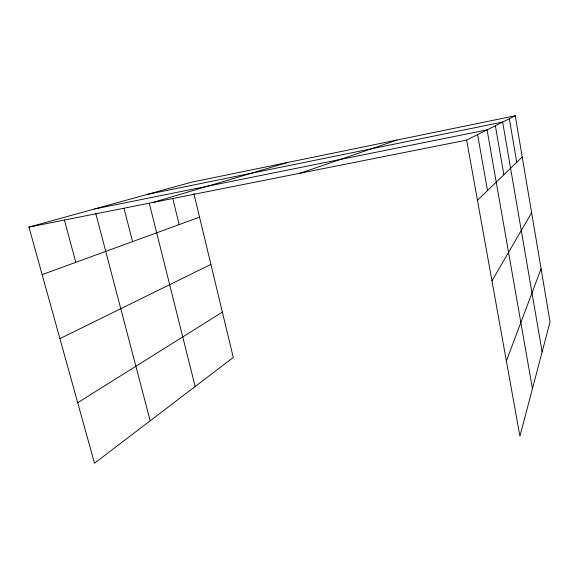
<?xml version="1.0" encoding="UTF-8"?>
<svg xmlns="http://www.w3.org/2000/svg" width="579" height="579" viewBox="0 0 579 579"><rect width="100%" height="100%" fill="white"/><g stroke="black" fill="none" stroke-linecap="round" stroke-linejoin="round"><path stroke-width="0.87" d="M506.386 361.035L541.083 268.75M491.962 280.873L531.623 212.703M477.458 200.298L522.215 156.989M77.709 402.723L222.372 312.117M466.631 140.111L515.259 115.771L550.05 321.866L519.92 436.211L466.631 140.111L28.95 227.098L94.507 463.229L233.279 357.482L193.893 193.618M59.912 338.621L210.908 264.415M42.144 274.62L199.545 217.147M300.154 173.193L396.955 140.053M152.921 202.455L287.343 162.547M28.95 227.098L191.164 182.284L515.259 115.771M147.073 194.464L502.659 122.075L542.125 351.931M94.594 208.961L487.084 129.877L532.441 388.683M64.407 220.078L75.798 262.33M95.73 213.289L150.193 420.795M124.015 208.339L132.54 241.617M149.259 203.178L195.174 386.526M172.759 198.51L179.157 224.594M477.595 134.618L487.525 190.556M495.363 125.73L503.86 174.749M509.325 118.746L516.736 162.294"/></g></svg>
